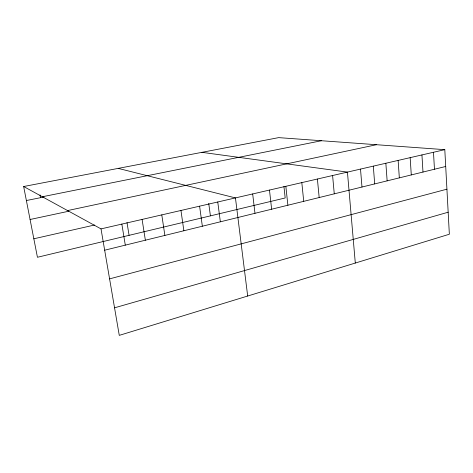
<?xml version="1.0" encoding="UTF-8"?>
<svg xmlns="http://www.w3.org/2000/svg" width="473" height="473" viewBox="0 0 473 473"><rect width="100%" height="100%" fill="white"/><g stroke="black" fill="none" stroke-linecap="round" stroke-linejoin="round"><path stroke-width="0.71" d="M114.549 307.817L448.168 212.211M109.582 278.869L446.926 189.176M104.669 250.205L445.708 166.478M101.015 228.897L444.803 149.663L449.35 234.236L119.273 335.369L101.015 228.897L23.65 186.516L37.438 257.271L285.178 197.968L283.936 186.486M33.837 238.788L94.505 225.024M67.568 210.574L376.461 144.714M30.077 219.496L68.591 211.265M42.339 196.756L321.474 140.729M26.382 200.534L44.019 196.987M23.65 186.516L278.656 137.631L444.803 149.663M201.906 152.341L347.436 172.101L355.3 263.053M118.203 168.388L235.448 197.915L247.681 296.027M40.016 194.906L40.542 197.684M121.845 224.096L125.298 245.144M127.001 222.558L129.076 235.335M142.095 219.425L145.365 240.219M161.79 214.89L164.876 235.424M180.952 210.473L183.867 230.765M199.606 206.175L202.349 226.224M208.741 203.408L210.414 215.865M217.763 201.989L220.353 221.807M252.677 193.942L254.977 213.305M269.474 190.069L271.638 209.214M285.846 186.297L287.88 205.229M301.815 182.619L303.725 201.338M317.395 179.025L319.18 197.543M332.596 175.524L334.269 193.835M360.509 169.092L361.981 187.03M373.315 166.141L374.693 183.914M385.85 163.25L387.145 180.857M398.124 160.418L399.336 177.86M410.156 157.651L411.285 174.927M421.94 154.931L422.986 172.054M433.487 152.271L434.462 169.239"/></g></svg>
